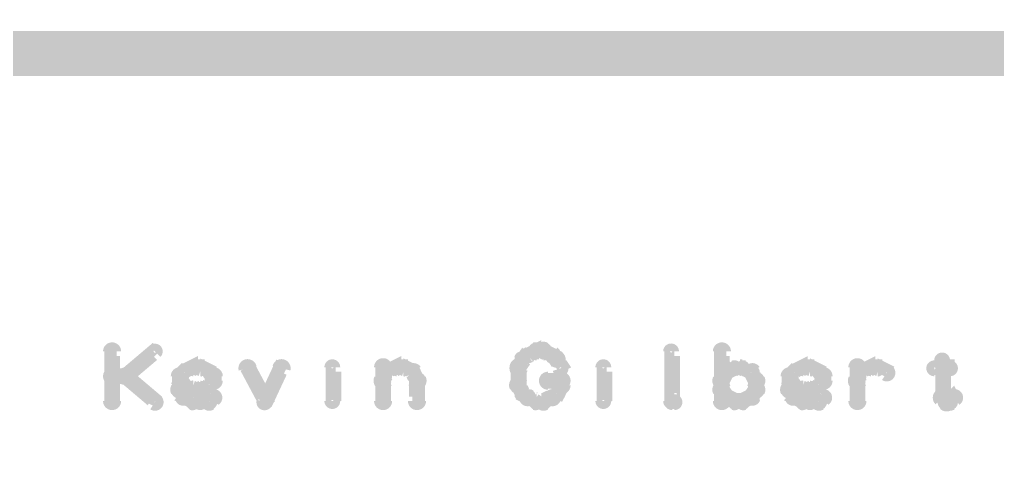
# Model space of a CAD drawing. Extents: x 7835 to 14160, y 8914 to 11568.
# Drawn here: x 8469 to 8902, y 9559.7 to 9755 of the extents above; entities that cross this region are included whole.
import ezdxf

# ---------------------------------------------------------------- set-up
doc = ezdxf.new("R2010")
doc.units = 0
doc.layers.add('DOCUMENTATION1', color=3, linetype='CONTINUOUS')
doc.layers.add('TOP_SILKSCREEN', color=1, linetype='CONTINUOUS')

msp = doc.modelspace()

# ---------------------------------------------------------------- linework, layer by layer
at = {"layer": 'DOCUMENTATION1', "color": 94}
msp.add_lwpolyline([(9130, 9740, 20, 20, 0), (7895, 9740, 0, 0, 0), (7895, 9740, 10, 10, 0), (7895, 9745, 10, 10, 1), (7895, 9735, 0, 0, 0), (7900, 9740, 10, 10, 1), (7890, 9740, 0, 0, 0), (7895, 9740, 0, 0, 0), (7895, 9740, 20, 20, 0), (7895, 9425, 20, 20, 0), (7895, 9425, 0, 0, 0), (7895, 9425, 10, 10, 0), (7890, 9425, 10, 10, 1), (7900, 9425, 0, 0, 0), (7895, 9430, 10, 10, 1), (7895, 9420, 0, 0, 0), (7895, 9425, 0, 0, 0), (7895, 9425, 20, 20, 0), (9130, 9425, 0, 0, 0)], format="xyseb", dxfattribs=at)
at = {"layer": 'TOP_SILKSCREEN', "color": 135}
for points in [[(8508, 9586, 4, 4, 1), (8512, 9586, 0, 0, 0), (8510, 9586, 0, 0, 0), (8510, 9586, 7, 7, 0), (8510, 9608, 7, 7, 0), (8510, 9608, 0, 0, 0), (8510, 9608, 4, 4, 0), (8512, 9608, 4, 4, 1), (8508, 9608, 0, 0, 0)], [(8514, 9598, 4, 4, 1), (8517, 9596, 0, 0, 0), (8516, 9597, 0, 0, 0), (8516, 9597, 7, 7, 0), (8529, 9608, 7, 7, 0), (8529, 9608, 0, 0, 0), (8529, 9608, 4, 4, 0), (8530, 9607, 4, 4, 1), (8528, 9609, 0, 0, 0)], [(8693, 9608, 4, 4, 1), (8695, 9605, 0, 0, 0), (8694, 9606, 0, 0, 0), (8694, 9606, 7, 7, 0), (8698, 9608, 7, 7, 0), (8698, 9608, 0, 0, 0), (8698, 9608, 4, 4, 0), (8698, 9607, 4, 4, 1), (8697, 9610, 0, 0, 0)], [(8698, 9610, 4, 4, 1), (8698, 9606, 0, 0, 0), (8698, 9608, 0, 0, 0), (8698, 9608, 7, 7, 0), (8701, 9608, 7, 7, 0), (8701, 9608, 0, 0, 0), (8701, 9608, 4, 4, 0), (8701, 9606, 4, 4, 1), (8701, 9610, 0, 0, 0)], [(8702, 9610, 4, 4, 1), (8700, 9607, 0, 0, 0), (8701, 9608, 0, 0, 0), (8701, 9608, 7, 7, 0), (8705, 9606, 7, 7, 0), (8705, 9606, 0, 0, 0), (8705, 9606, 4, 4, 0), (8704, 9605, 4, 4, 1), (8706, 9608, 0, 0, 0)], [(8756, 9586, 4, 4, 1), (8759, 9586, 0, 0, 0), (8758, 9586, 0, 0, 0), (8758, 9586, 7, 7, 0), (8758, 9608, 7, 7, 0), (8758, 9608, 0, 0, 0), (8758, 9608, 4, 4, 0), (8759, 9608, 4, 4, 1), (8756, 9608, 0, 0, 0)], [(8778, 9586, 4, 4, 1), (8782, 9586, 0, 0, 0), (8780, 9586, 0, 0, 0), (8780, 9586, 7, 7, 0), (8780, 9608, 7, 7, 0), (8780, 9608, 0, 0, 0), (8780, 9608, 4, 4, 0), (8782, 9608, 4, 4, 1), (8778, 9608, 0, 0, 0)], [(8608, 9606, 4, 4, 1), (8608, 9606, 0, 0, 0), (8608, 9606, 0, 0, 0), (8608, 9606, 7, 7, 0), (8608, 9606, 7, 7, 0), (8608, 9606, 0, 0, 0), (8608, 9606, 4, 4, 0), (8608, 9606, 4, 4, 1), (8608, 9606, 0, 0, 0)], [(8688, 9601, 4, 4, 1), (8692, 9600, 0, 0, 0), (8690, 9601, 0, 0, 0), (8690, 9601, 7, 7, 0), (8692, 9604, 7, 7, 0), (8692, 9604, 0, 0, 0), (8692, 9604, 4, 4, 0), (8693, 9604, 4, 4, 1), (8690, 9605, 0, 0, 0)], [(8691, 9606, 4, 4, 1), (8693, 9603, 0, 0, 0), (8692, 9604, 0, 0, 0), (8692, 9604, 7, 7, 0), (8694, 9606, 7, 7, 0), (8694, 9606, 0, 0, 0), (8694, 9606, 4, 4, 0), (8695, 9605, 4, 4, 1), (8693, 9607, 0, 0, 0)], [(8706, 9607, 4, 4, 1), (8704, 9605, 0, 0, 0), (8705, 9606, 0, 0, 0), (8705, 9606, 7, 7, 0), (8707, 9604, 7, 7, 0), (8707, 9604, 0, 0, 0), (8707, 9604, 4, 4, 0), (8706, 9603, 4, 4, 1), (8708, 9606, 0, 0, 0)], [(8708, 9605, 4, 4, 1), (8705, 9604, 0, 0, 0), (8707, 9604, 0, 0, 0), (8707, 9604, 7, 7, 0), (8709, 9601, 7, 7, 0), (8709, 9601, 0, 0, 0), (8709, 9601, 4, 4, 0), (8707, 9600, 4, 4, 1), (8710, 9601, 0, 0, 0)], [(8728, 9606, 4, 4, 1), (8728, 9606, 0, 0, 0), (8728, 9606, 0, 0, 0), (8728, 9606, 7, 7, 0), (8728, 9606, 7, 7, 0), (8728, 9606, 0, 0, 0), (8728, 9606, 4, 4, 0), (8728, 9606, 4, 4, 1), (8728, 9606, 0, 0, 0)], [(8879, 9604, 4, 4, 1), (8876, 9604, 0, 0, 0), (8878, 9604, 0, 0, 0), (8878, 9604, 7, 7, 0), (8878, 9588, 7, 7, 0), (8878, 9588, 0, 0, 0), (8878, 9588, 4, 4, 0), (8876, 9588, 4, 4, 1), (8879, 9588, 0, 0, 0)], [(8539, 9598, 4, 4, 1), (8541, 9596, 0, 0, 0), (8540, 9597, 0, 0, 0), (8540, 9597, 7, 7, 0), (8542, 9599, 7, 7, 0), (8542, 9599, 0, 0, 0), (8542, 9599, 4, 4, 0), (8543, 9598, 4, 4, 1), (8541, 9600, 0, 0, 0)], [(8541, 9600, 4, 4, 1), (8543, 9597, 0, 0, 0), (8542, 9599, 0, 0, 0), (8542, 9599, 7, 7, 0), (8546, 9601, 7, 7, 0), (8546, 9601, 0, 0, 0), (8546, 9601, 4, 4, 0), (8546, 9599, 4, 4, 1), (8545, 9602, 0, 0, 0)], [(8546, 9602, 4, 4, 1), (8546, 9599, 0, 0, 0), (8546, 9601, 0, 0, 0), (8546, 9601, 7, 7, 0), (8549, 9601, 7, 7, 0), (8549, 9601, 0, 0, 0), (8549, 9601, 4, 4, 0), (8549, 9599, 4, 4, 1), (8549, 9602, 0, 0, 0)], [(8550, 9602, 4, 4, 1), (8549, 9599, 0, 0, 0), (8549, 9601, 0, 0, 0), (8549, 9601, 7, 7, 0), (8553, 9599, 7, 7, 0), (8553, 9599, 0, 0, 0), (8553, 9599, 4, 4, 0), (8552, 9597, 4, 4, 1), (8554, 9600, 0, 0, 0)], [(8554, 9600, 4, 4, 1), (8552, 9598, 0, 0, 0), (8553, 9599, 0, 0, 0), (8553, 9599, 7, 7, 0), (8555, 9597, 7, 7, 0), (8555, 9597, 0, 0, 0), (8555, 9597, 4, 4, 0), (8554, 9596, 4, 4, 1), (8556, 9598, 0, 0, 0)], [(8572, 9601, 4, 4, 1), (8568, 9600, 0, 0, 0), (8570, 9601, 0, 0, 0), (8570, 9601, 7, 7, 0), (8578, 9586, 7, 7, 0), (8578, 9586, 0, 0, 0), (8578, 9586, 4, 4, 0), (8576, 9585, 4, 4, 1), (8579, 9586, 0, 0, 0)], [(8576, 9586, 4, 4, 1), (8579, 9585, 0, 0, 0), (8578, 9586, 0, 0, 0), (8578, 9586, 7, 7, 0), (8585, 9601, 7, 7, 0), (8585, 9601, 0, 0, 0), (8585, 9601, 4, 4, 0), (8587, 9600, 4, 4, 1), (8583, 9601, 0, 0, 0)], [(8606, 9586, 4, 4, 1), (8609, 9586, 0, 0, 0), (8608, 9586, 0, 0, 0), (8608, 9586, 7, 7, 0), (8608, 9601, 7, 7, 0), (8608, 9601, 0, 0, 0), (8608, 9601, 4, 4, 0), (8609, 9601, 4, 4, 1), (8606, 9601, 0, 0, 0)], [(8628, 9596, 4, 4, 1), (8632, 9594, 0, 0, 0), (8630, 9595, 0, 0, 0), (8630, 9595, 7, 7, 0), (8632, 9599, 7, 7, 0), (8632, 9599, 0, 0, 0), (8632, 9599, 4, 4, 0), (8633, 9598, 4, 4, 1), (8630, 9600, 0, 0, 0)], [(8628, 9586, 4, 4, 1), (8632, 9586, 0, 0, 0), (8630, 9586, 0, 0, 0), (8630, 9586, 7, 7, 0), (8630, 9601, 7, 7, 0), (8630, 9601, 0, 0, 0), (8630, 9601, 4, 4, 0), (8632, 9601, 4, 4, 1), (8628, 9601, 0, 0, 0)], [(8631, 9600, 4, 4, 1), (8633, 9597, 0, 0, 0), (8632, 9599, 0, 0, 0), (8632, 9599, 7, 7, 0), (8636, 9601, 7, 7, 0), (8636, 9601, 0, 0, 0), (8636, 9601, 4, 4, 0), (8636, 9599, 4, 4, 1), (8635, 9602, 0, 0, 0)], [(8636, 9602, 4, 4, 1), (8636, 9599, 0, 0, 0), (8636, 9601, 0, 0, 0), (8636, 9601, 7, 7, 0), (8639, 9601, 7, 7, 0), (8639, 9601, 0, 0, 0), (8639, 9601, 4, 4, 0), (8639, 9599, 4, 4, 1), (8639, 9602, 0, 0, 0)], [(8640, 9602, 4, 4, 1), (8639, 9599, 0, 0, 0), (8639, 9601, 0, 0, 0), (8639, 9601, 7, 7, 0), (8643, 9599, 7, 7, 0), (8643, 9599, 0, 0, 0), (8643, 9599, 4, 4, 0), (8642, 9597, 4, 4, 1), (8644, 9600, 0, 0, 0)], [(8645, 9600, 4, 4, 1), (8642, 9598, 0, 0, 0), (8643, 9599, 0, 0, 0), (8643, 9599, 7, 7, 0), (8645, 9595, 7, 7, 0), (8645, 9595, 0, 0, 0), (8645, 9595, 4, 4, 0), (8643, 9594, 4, 4, 1), (8647, 9596, 0, 0, 0)], [(8688, 9593, 4, 4, 1), (8692, 9593, 0, 0, 0), (8690, 9593, 0, 0, 0), (8690, 9593, 7, 7, 0), (8690, 9601, 7, 7, 0), (8690, 9601, 0, 0, 0), (8690, 9601, 4, 4, 0), (8692, 9601, 4, 4, 1), (8688, 9601, 0, 0, 0)], [(8726, 9586, 4, 4, 1), (8729, 9586, 0, 0, 0), (8728, 9586, 0, 0, 0), (8728, 9586, 7, 7, 0), (8728, 9601, 7, 7, 0), (8728, 9601, 0, 0, 0), (8728, 9601, 4, 4, 0), (8729, 9601, 4, 4, 1), (8726, 9601, 0, 0, 0)], [(8783, 9598, 4, 4, 1), (8780, 9600, 0, 0, 0), (8782, 9599, 0, 0, 0), (8782, 9599, 7, 7, 0), (8780, 9595, 7, 7, 0), (8780, 9595, 0, 0, 0), (8780, 9595, 4, 4, 0), (8778, 9596, 4, 4, 1), (8782, 9594, 0, 0, 0)], [(8786, 9599, 4, 4, 1), (8785, 9602, 0, 0, 0), (8786, 9601, 0, 0, 0), (8786, 9601, 7, 7, 0), (8782, 9599, 7, 7, 0), (8782, 9599, 0, 0, 0), (8782, 9599, 4, 4, 0), (8781, 9600, 4, 4, 1), (8783, 9597, 0, 0, 0)], [(8789, 9599, 4, 4, 1), (8789, 9602, 0, 0, 0), (8789, 9601, 0, 0, 0), (8789, 9601, 7, 7, 0), (8786, 9601, 7, 7, 0), (8786, 9601, 0, 0, 0), (8786, 9601, 4, 4, 0), (8786, 9602, 4, 4, 1), (8786, 9599, 0, 0, 0)], [(8792, 9597, 4, 4, 1), (8794, 9600, 0, 0, 0), (8793, 9599, 0, 0, 0), (8793, 9599, 7, 7, 0), (8789, 9601, 7, 7, 0), (8789, 9601, 0, 0, 0), (8789, 9601, 4, 4, 0), (8790, 9602, 4, 4, 1), (8789, 9599, 0, 0, 0)], [(8793, 9594, 4, 4, 1), (8797, 9596, 0, 0, 0), (8795, 9595, 0, 0, 0), (8795, 9595, 7, 7, 0), (8793, 9599, 7, 7, 0), (8793, 9599, 0, 0, 0), (8793, 9599, 4, 4, 0), (8795, 9600, 4, 4, 1), (8792, 9598, 0, 0, 0)], [(8809, 9598, 4, 4, 1), (8811, 9596, 0, 0, 0), (8810, 9597, 0, 0, 0), (8810, 9597, 7, 7, 0), (8812, 9599, 7, 7, 0), (8812, 9599, 0, 0, 0), (8812, 9599, 4, 4, 0), (8813, 9598, 4, 4, 1), (8811, 9600, 0, 0, 0)], [(8811, 9600, 4, 4, 1), (8813, 9597, 0, 0, 0), (8812, 9599, 0, 0, 0), (8812, 9599, 7, 7, 0), (8816, 9601, 7, 7, 0), (8816, 9601, 0, 0, 0), (8816, 9601, 4, 4, 0), (8816, 9599, 4, 4, 1), (8815, 9602, 0, 0, 0)], [(8816, 9602, 4, 4, 1), (8816, 9599, 0, 0, 0), (8816, 9601, 0, 0, 0), (8816, 9601, 7, 7, 0), (8819, 9601, 7, 7, 0), (8819, 9601, 0, 0, 0), (8819, 9601, 4, 4, 0), (8819, 9599, 4, 4, 1), (8819, 9602, 0, 0, 0)], [(8820, 9602, 4, 4, 1), (8819, 9599, 0, 0, 0), (8819, 9601, 0, 0, 0), (8819, 9601, 7, 7, 0), (8823, 9599, 7, 7, 0), (8823, 9599, 0, 0, 0), (8823, 9599, 4, 4, 0), (8822, 9597, 4, 4, 1), (8824, 9600, 0, 0, 0)], [(8824, 9600, 4, 4, 1), (8822, 9598, 0, 0, 0), (8823, 9599, 0, 0, 0), (8823, 9599, 7, 7, 0), (8825, 9597, 7, 7, 0), (8825, 9597, 0, 0, 0), (8825, 9597, 4, 4, 0), (8824, 9596, 4, 4, 1), (8826, 9598, 0, 0, 0)], [(8838, 9596, 4, 4, 1), (8842, 9594, 0, 0, 0), (8840, 9595, 0, 0, 0), (8840, 9595, 7, 7, 0), (8842, 9599, 7, 7, 0), (8842, 9599, 0, 0, 0), (8842, 9599, 4, 4, 0), (8843, 9598, 4, 4, 1), (8840, 9600, 0, 0, 0)], [(8838, 9586, 4, 4, 1), (8842, 9586, 0, 0, 0), (8840, 9586, 0, 0, 0), (8840, 9586, 7, 7, 0), (8840, 9601, 7, 7, 0), (8840, 9601, 0, 0, 0), (8840, 9601, 4, 4, 0), (8842, 9601, 4, 4, 1), (8838, 9601, 0, 0, 0)], [(8841, 9600, 4, 4, 1), (8843, 9597, 0, 0, 0), (8842, 9599, 0, 0, 0), (8842, 9599, 7, 7, 0), (8846, 9601, 7, 7, 0), (8846, 9601, 0, 0, 0), (8846, 9601, 4, 4, 0), (8846, 9599, 4, 4, 1), (8845, 9602, 0, 0, 0)], [(8846, 9602, 4, 4, 1), (8846, 9599, 0, 0, 0), (8846, 9601, 0, 0, 0), (8846, 9601, 7, 7, 0), (8849, 9601, 7, 7, 0), (8849, 9601, 0, 0, 0), (8849, 9601, 4, 4, 0), (8849, 9599, 4, 4, 1), (8849, 9602, 0, 0, 0)], [(8850, 9602, 4, 4, 1), (8849, 9599, 0, 0, 0), (8849, 9601, 0, 0, 0), (8849, 9601, 7, 7, 0), (8853, 9599, 7, 7, 0), (8853, 9599, 0, 0, 0), (8853, 9599, 4, 4, 0), (8852, 9597, 4, 4, 1), (8854, 9600, 0, 0, 0)], [(8874, 9602, 4, 4, 1), (8874, 9599, 0, 0, 0), (8874, 9601, 0, 0, 0), (8874, 9601, 7, 7, 0), (8881, 9601, 7, 7, 0), (8881, 9601, 0, 0, 0), (8881, 9601, 4, 4, 0), (8881, 9599, 4, 4, 1), (8881, 9602, 0, 0, 0)], [(8510, 9599, 4, 4, 1), (8510, 9595, 0, 0, 0), (8510, 9597, 0, 0, 0), (8510, 9597, 7, 7, 0), (8516, 9597, 7, 7, 0), (8516, 9597, 0, 0, 0), (8516, 9597, 4, 4, 0), (8516, 9595, 4, 4, 1), (8516, 9599, 0, 0, 0)], [(8517, 9598, 4, 4, 1), (8514, 9596, 0, 0, 0), (8516, 9597, 0, 0, 0), (8516, 9597, 7, 7, 0), (8529, 9586, 7, 7, 0), (8529, 9586, 0, 0, 0), (8529, 9586, 4, 4, 0), (8528, 9584, 4, 4, 1), (8530, 9587, 0, 0, 0)], [(8538, 9591, 4, 4, 1), (8542, 9591, 0, 0, 0), (8540, 9591, 0, 0, 0), (8540, 9591, 7, 7, 0), (8540, 9597, 7, 7, 0), (8540, 9597, 0, 0, 0), (8540, 9597, 4, 4, 0), (8542, 9597, 4, 4, 1), (8538, 9597, 0, 0, 0)], [(8541, 9592, 4, 4, 1), (8543, 9594, 0, 0, 0), (8542, 9593, 0, 0, 0), (8542, 9593, 7, 7, 0), (8540, 9595, 7, 7, 0), (8540, 9595, 0, 0, 0), (8540, 9595, 4, 4, 0), (8541, 9596, 4, 4, 1), (8539, 9594, 0, 0, 0)], [(8556, 9594, 4, 4, 1), (8554, 9596, 0, 0, 0), (8555, 9595, 0, 0, 0), (8555, 9595, 7, 7, 0), (8553, 9593, 7, 7, 0), (8553, 9593, 0, 0, 0), (8553, 9593, 4, 4, 0), (8552, 9594, 4, 4, 1), (8554, 9592, 0, 0, 0)], [(8557, 9597, 4, 4, 1), (8553, 9597, 0, 0, 0), (8555, 9597, 0, 0, 0), (8555, 9597, 7, 7, 0), (8555, 9595, 7, 7, 0), (8555, 9595, 0, 0, 0), (8555, 9595, 4, 4, 0), (8553, 9595, 4, 4, 1), (8557, 9595, 0, 0, 0)], [(8647, 9595, 4, 4, 1), (8643, 9595, 0, 0, 0), (8645, 9595, 0, 0, 0), (8645, 9595, 7, 7, 0), (8645, 9586, 7, 7, 0), (8645, 9586, 0, 0, 0), (8645, 9586, 4, 4, 0), (8643, 9586, 4, 4, 1), (8647, 9586, 0, 0, 0)], [(8703, 9597, 4, 4, 1), (8703, 9593, 0, 0, 0), (8703, 9595, 0, 0, 0), (8703, 9595, 7, 7, 0), (8709, 9595, 7, 7, 0), (8709, 9595, 0, 0, 0), (8709, 9595, 4, 4, 0), (8709, 9593, 4, 4, 1), (8709, 9597, 0, 0, 0)], [(8711, 9595, 4, 4, 1), (8707, 9595, 0, 0, 0), (8709, 9595, 0, 0, 0), (8709, 9595, 7, 7, 0), (8709, 9593, 7, 7, 0), (8709, 9593, 0, 0, 0), (8709, 9593, 4, 4, 0), (8707, 9593, 4, 4, 1), (8711, 9593, 0, 0, 0)], [(8793, 9591, 4, 4, 1), (8797, 9591, 0, 0, 0), (8795, 9591, 0, 0, 0), (8795, 9591, 7, 7, 0), (8795, 9595, 7, 7, 0), (8795, 9595, 0, 0, 0), (8795, 9595, 4, 4, 0), (8797, 9595, 4, 4, 1), (8793, 9595, 0, 0, 0)], [(8808, 9591, 4, 4, 1), (8812, 9591, 0, 0, 0), (8810, 9591, 0, 0, 0), (8810, 9591, 7, 7, 0), (8810, 9597, 7, 7, 0), (8810, 9597, 0, 0, 0), (8810, 9597, 4, 4, 0), (8812, 9597, 4, 4, 1), (8808, 9597, 0, 0, 0)], [(8811, 9592, 4, 4, 1), (8813, 9594, 0, 0, 0), (8812, 9593, 0, 0, 0), (8812, 9593, 7, 7, 0), (8810, 9595, 7, 7, 0), (8810, 9595, 0, 0, 0), (8810, 9595, 4, 4, 0), (8811, 9596, 4, 4, 1), (8809, 9594, 0, 0, 0)], [(8826, 9594, 4, 4, 1), (8824, 9596, 0, 0, 0), (8825, 9595, 0, 0, 0), (8825, 9595, 7, 7, 0), (8823, 9593, 7, 7, 0), (8823, 9593, 0, 0, 0), (8823, 9593, 4, 4, 0), (8822, 9594, 4, 4, 1), (8824, 9592, 0, 0, 0)], [(8827, 9597, 4, 4, 1), (8823, 9597, 0, 0, 0), (8825, 9597, 0, 0, 0), (8825, 9597, 7, 7, 0), (8825, 9595, 7, 7, 0), (8825, 9595, 0, 0, 0), (8825, 9595, 4, 4, 0), (8823, 9595, 4, 4, 1), (8827, 9595, 0, 0, 0)], [(8540, 9587, 4, 4, 1), (8543, 9588, 0, 0, 0), (8542, 9588, 0, 0, 0), (8542, 9588, 7, 7, 0), (8540, 9591, 7, 7, 0), (8540, 9591, 0, 0, 0), (8540, 9591, 4, 4, 0), (8542, 9592, 4, 4, 1), (8538, 9590, 0, 0, 0)], [(8545, 9590, 4, 4, 1), (8546, 9593, 0, 0, 0), (8546, 9591, 0, 0, 0), (8546, 9591, 7, 7, 0), (8542, 9593, 7, 7, 0), (8542, 9593, 0, 0, 0), (8542, 9593, 4, 4, 0), (8543, 9595, 4, 4, 1), (8541, 9592, 0, 0, 0)], [(8549, 9590, 4, 4, 1), (8549, 9593, 0, 0, 0), (8549, 9591, 0, 0, 0), (8549, 9591, 7, 7, 0), (8546, 9591, 7, 7, 0), (8546, 9591, 0, 0, 0), (8546, 9591, 4, 4, 0), (8546, 9593, 4, 4, 1), (8546, 9590, 0, 0, 0)], [(8554, 9592, 4, 4, 1), (8552, 9595, 0, 0, 0), (8553, 9593, 0, 0, 0), (8553, 9593, 7, 7, 0), (8549, 9591, 7, 7, 0), (8549, 9591, 0, 0, 0), (8549, 9591, 4, 4, 0), (8549, 9593, 4, 4, 1), (8550, 9590, 0, 0, 0)], [(8690, 9589, 4, 4, 1), (8693, 9590, 0, 0, 0), (8692, 9589, 0, 0, 0), (8692, 9589, 7, 7, 0), (8690, 9593, 7, 7, 0), (8690, 9593, 0, 0, 0), (8690, 9593, 4, 4, 0), (8692, 9594, 4, 4, 1), (8688, 9592, 0, 0, 0)], [(8693, 9586, 4, 4, 1), (8695, 9589, 0, 0, 0), (8694, 9588, 0, 0, 0), (8694, 9588, 7, 7, 0), (8692, 9589, 7, 7, 0), (8692, 9589, 0, 0, 0), (8692, 9589, 4, 4, 0), (8693, 9591, 4, 4, 1), (8691, 9588, 0, 0, 0)], [(8708, 9588, 4, 4, 1), (8706, 9591, 0, 0, 0), (8707, 9589, 0, 0, 0), (8707, 9589, 7, 7, 0), (8705, 9588, 7, 7, 0), (8705, 9588, 0, 0, 0), (8705, 9588, 4, 4, 0), (8704, 9589, 4, 4, 1), (8706, 9586, 0, 0, 0)], [(8710, 9592, 4, 4, 1), (8707, 9594, 0, 0, 0), (8709, 9593, 0, 0, 0), (8709, 9593, 7, 7, 0), (8707, 9589, 7, 7, 0), (8707, 9589, 0, 0, 0), (8707, 9589, 4, 4, 0), (8705, 9590, 4, 4, 1), (8708, 9589, 0, 0, 0)], [(8782, 9592, 4, 4, 1), (8778, 9590, 0, 0, 0), (8780, 9591, 0, 0, 0), (8780, 9591, 7, 7, 0), (8782, 9588, 7, 7, 0), (8782, 9588, 0, 0, 0), (8782, 9588, 4, 4, 0), (8780, 9587, 4, 4, 1), (8783, 9588, 0, 0, 0)], [(8792, 9588, 4, 4, 1), (8795, 9587, 0, 0, 0), (8793, 9588, 0, 0, 0), (8793, 9588, 7, 7, 0), (8795, 9591, 7, 7, 0), (8795, 9591, 0, 0, 0), (8795, 9591, 4, 4, 0), (8797, 9590, 4, 4, 1), (8793, 9592, 0, 0, 0)], [(8810, 9587, 4, 4, 1), (8813, 9588, 0, 0, 0), (8812, 9588, 0, 0, 0), (8812, 9588, 7, 7, 0), (8810, 9591, 7, 7, 0), (8810, 9591, 0, 0, 0), (8810, 9591, 4, 4, 0), (8812, 9592, 4, 4, 1), (8808, 9590, 0, 0, 0)], [(8815, 9590, 4, 4, 1), (8816, 9593, 0, 0, 0), (8816, 9591, 0, 0, 0), (8816, 9591, 7, 7, 0), (8812, 9593, 7, 7, 0), (8812, 9593, 0, 0, 0), (8812, 9593, 4, 4, 0), (8813, 9595, 4, 4, 1), (8811, 9592, 0, 0, 0)], [(8819, 9590, 4, 4, 1), (8819, 9593, 0, 0, 0), (8819, 9591, 0, 0, 0), (8819, 9591, 7, 7, 0), (8816, 9591, 7, 7, 0), (8816, 9591, 0, 0, 0), (8816, 9591, 4, 4, 0), (8816, 9593, 4, 4, 1), (8816, 9590, 0, 0, 0)], [(8824, 9592, 4, 4, 1), (8822, 9595, 0, 0, 0), (8823, 9593, 0, 0, 0), (8823, 9593, 7, 7, 0), (8819, 9591, 7, 7, 0), (8819, 9591, 0, 0, 0), (8819, 9591, 4, 4, 0), (8819, 9593, 4, 4, 1), (8820, 9590, 0, 0, 0)], [(8545, 9584, 4, 4, 1), (8546, 9587, 0, 0, 0), (8546, 9586, 0, 0, 0), (8546, 9586, 7, 7, 0), (8542, 9588, 7, 7, 0), (8542, 9588, 0, 0, 0), (8542, 9588, 4, 4, 0), (8543, 9589, 4, 4, 1), (8541, 9586, 0, 0, 0)], [(8549, 9584, 4, 4, 1), (8549, 9587, 0, 0, 0), (8549, 9586, 0, 0, 0), (8549, 9586, 7, 7, 0), (8546, 9586, 7, 7, 0), (8546, 9586, 0, 0, 0), (8546, 9586, 4, 4, 0), (8546, 9587, 4, 4, 1), (8546, 9584, 0, 0, 0)], [(8553, 9584, 4, 4, 1), (8553, 9587, 0, 0, 0), (8553, 9586, 0, 0, 0), (8553, 9586, 7, 7, 0), (8549, 9586, 7, 7, 0), (8549, 9586, 0, 0, 0), (8549, 9586, 4, 4, 0), (8549, 9587, 4, 4, 1), (8549, 9584, 0, 0, 0)], [(8556, 9586, 4, 4, 1), (8554, 9589, 0, 0, 0), (8555, 9588, 0, 0, 0), (8555, 9588, 7, 7, 0), (8553, 9586, 7, 7, 0), (8553, 9586, 0, 0, 0), (8553, 9586, 4, 4, 0), (8552, 9587, 4, 4, 1), (8554, 9584, 0, 0, 0)], [(8697, 9584, 4, 4, 1), (8698, 9587, 0, 0, 0), (8698, 9586, 0, 0, 0), (8698, 9586, 7, 7, 0), (8694, 9588, 7, 7, 0), (8694, 9588, 0, 0, 0), (8694, 9588, 4, 4, 0), (8695, 9589, 4, 4, 1), (8693, 9586, 0, 0, 0)], [(8701, 9584, 4, 4, 1), (8701, 9587, 0, 0, 0), (8701, 9586, 0, 0, 0), (8701, 9586, 7, 7, 0), (8698, 9586, 7, 7, 0), (8698, 9586, 0, 0, 0), (8698, 9586, 4, 4, 0), (8698, 9587, 4, 4, 1), (8698, 9584, 0, 0, 0)], [(8706, 9586, 4, 4, 1), (8704, 9589, 0, 0, 0), (8705, 9588, 0, 0, 0), (8705, 9588, 7, 7, 0), (8701, 9586, 7, 7, 0), (8701, 9586, 0, 0, 0), (8701, 9586, 4, 4, 0), (8700, 9587, 4, 4, 1), (8702, 9584, 0, 0, 0)], [(8759, 9584, 4, 4, 1), (8759, 9587, 0, 0, 0), (8759, 9586, 0, 0, 0), (8759, 9586, 7, 7, 0), (8758, 9586, 7, 7, 0), (8758, 9586, 0, 0, 0), (8758, 9586, 4, 4, 0), (8758, 9587, 4, 4, 1), (8758, 9584, 0, 0, 0)], [(8783, 9589, 4, 4, 1), (8781, 9586, 0, 0, 0), (8782, 9588, 0, 0, 0), (8782, 9588, 7, 7, 0), (8786, 9586, 7, 7, 0), (8786, 9586, 0, 0, 0), (8786, 9586, 4, 4, 0), (8785, 9584, 4, 4, 1), (8786, 9587, 0, 0, 0)], [(8786, 9587, 4, 4, 1), (8786, 9584, 0, 0, 0), (8786, 9586, 0, 0, 0), (8786, 9586, 7, 7, 0), (8789, 9586, 7, 7, 0), (8789, 9586, 0, 0, 0), (8789, 9586, 4, 4, 0), (8789, 9584, 4, 4, 1), (8789, 9587, 0, 0, 0)], [(8789, 9587, 4, 4, 1), (8790, 9584, 0, 0, 0), (8789, 9586, 0, 0, 0), (8789, 9586, 7, 7, 0), (8793, 9588, 7, 7, 0), (8793, 9588, 0, 0, 0), (8793, 9588, 4, 4, 0), (8794, 9586, 4, 4, 1), (8792, 9589, 0, 0, 0)], [(8815, 9584, 4, 4, 1), (8816, 9587, 0, 0, 0), (8816, 9586, 0, 0, 0), (8816, 9586, 7, 7, 0), (8812, 9588, 7, 7, 0), (8812, 9588, 0, 0, 0), (8812, 9588, 4, 4, 0), (8813, 9589, 4, 4, 1), (8811, 9586, 0, 0, 0)], [(8819, 9584, 4, 4, 1), (8819, 9587, 0, 0, 0), (8819, 9586, 0, 0, 0), (8819, 9586, 7, 7, 0), (8816, 9586, 7, 7, 0), (8816, 9586, 0, 0, 0), (8816, 9586, 4, 4, 0), (8816, 9587, 4, 4, 1), (8816, 9584, 0, 0, 0)], [(8823, 9584, 4, 4, 1), (8823, 9587, 0, 0, 0), (8823, 9586, 0, 0, 0), (8823, 9586, 7, 7, 0), (8819, 9586, 7, 7, 0), (8819, 9586, 0, 0, 0), (8819, 9586, 4, 4, 0), (8819, 9587, 4, 4, 1), (8819, 9584, 0, 0, 0)], [(8826, 9586, 4, 4, 1), (8824, 9589, 0, 0, 0), (8825, 9588, 0, 0, 0), (8825, 9588, 7, 7, 0), (8823, 9586, 7, 7, 0), (8823, 9586, 0, 0, 0), (8823, 9586, 4, 4, 0), (8822, 9587, 4, 4, 1), (8824, 9584, 0, 0, 0)], [(8879, 9589, 4, 4, 1), (8876, 9586, 0, 0, 0), (8878, 9588, 0, 0, 0), (8878, 9588, 7, 7, 0), (8879, 9586, 7, 7, 0), (8879, 9586, 0, 0, 0), (8879, 9586, 4, 4, 0), (8878, 9584, 4, 4, 1), (8881, 9587, 0, 0, 0)], [(8879, 9587, 4, 4, 1), (8879, 9584, 0, 0, 0), (8879, 9586, 0, 0, 0), (8879, 9586, 7, 7, 0), (8881, 9586, 7, 7, 0), (8881, 9586, 0, 0, 0), (8881, 9586, 4, 4, 0), (8881, 9584, 4, 4, 1), (8881, 9587, 0, 0, 0)], [(8880, 9587, 4, 4, 1), (8882, 9584, 0, 0, 0), (8881, 9586, 0, 0, 0), (8881, 9586, 7, 7, 0), (8883, 9588, 7, 7, 0), (8883, 9588, 0, 0, 0), (8883, 9588, 4, 4, 0), (8884, 9586, 4, 4, 1), (8882, 9589, 0, 0, 0)]]:
    msp.add_lwpolyline(points, format="xyseb", dxfattribs=at)

doc.saveas('drawing.dxf')
